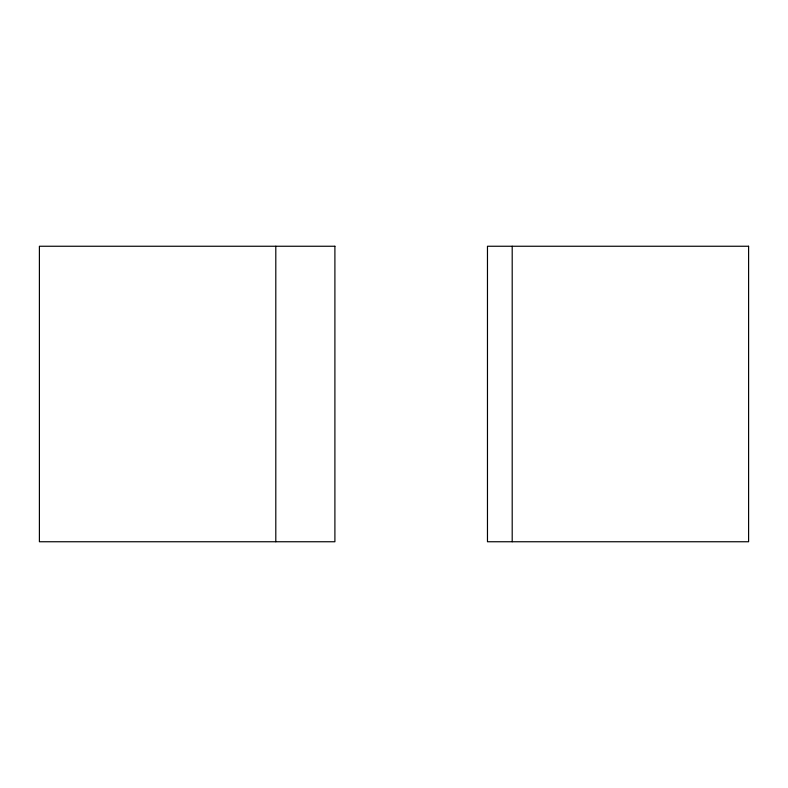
<?xml version="1.0" encoding="UTF-8"?>
<svg xmlns="http://www.w3.org/2000/svg" width="788" height="788" viewBox="0 0 788 788"><rect width="100%" height="100%" fill="white"/><g stroke="black" fill="none" stroke-linecap="round" stroke-linejoin="round"><path stroke-width="1.18" d="M512.2 246.25L512.2 541.75M275.8 246.25L275.8 541.75M334.9 246.25L39.4 246.25L39.4 541.75L334.9 541.75L334.9 246.25M748.6 246.25L487.467 246.25L487.467 541.75L748.6 541.75L748.6 246.25"/></g></svg>
